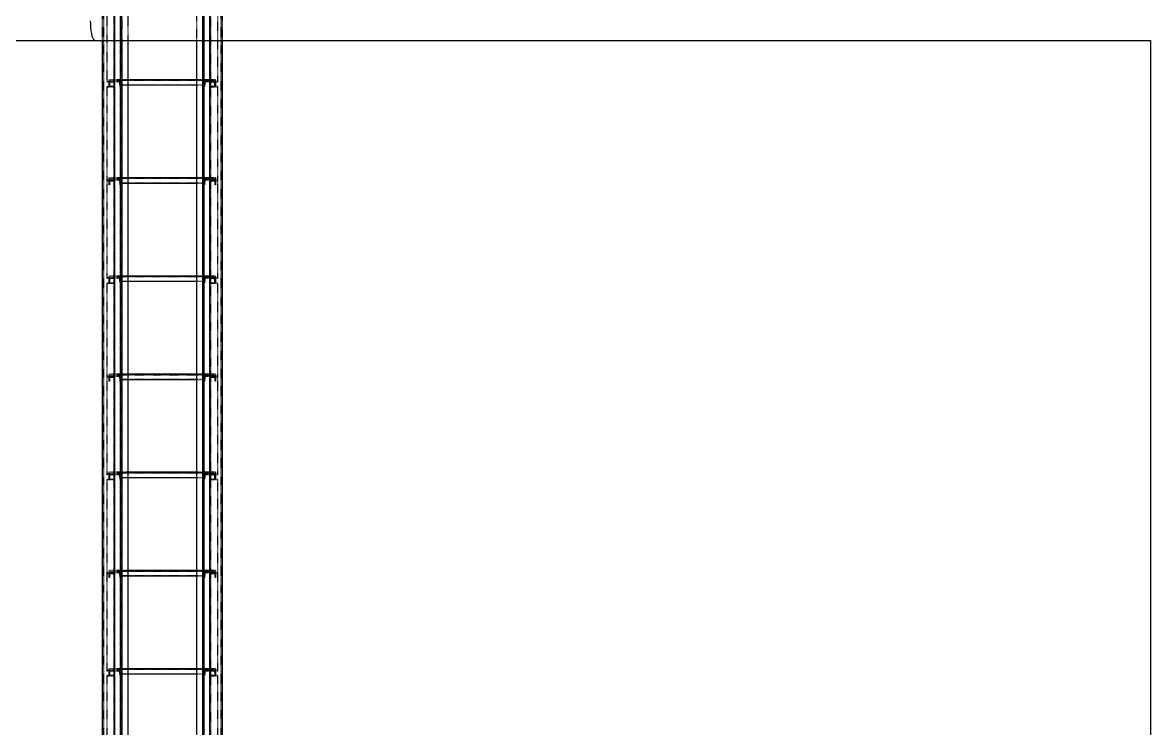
# Model space of a CAD drawing. Header units: millimetres. Extents: x 5143 to 30813, y 232 to 21408.
# Drawn here: x 8935 to 10084, y 10010 to 10728 of the extents above; entities that cross this region are included whole.
import ezdxf

# ---------------------------------------------------------------- set-up
doc = ezdxf.new("R2010")
doc.units = ezdxf.units.MM
doc.header["$LTSCALE"] = 0.25
for name, pattern in [('XKITLINE00', [0]), ('XKITLINE02', [4, 2, -2]), ('XKITLINE03', [6, 3, -1, 1, -1])]:
    doc.linetypes.add(name, pattern=pattern)

msp = doc.modelspace()

# ---------------------------------------------------------------- linework, layer by layer
at = {"color": 3, "linetype": 'XKITLINE02'}
for p, q in [((9015.9, 10820.3), (9015.9, 9210.4)), ((9016.8, 10820.3), (9016.8, 9176.9)), ((9017.3, 10820.3), (9017.3, 9176.7)), ((9034.5, 10820.3), (9034.5, 9176.7)), ((9034.6, 10820.3), (9034.6, 9180)), ((9035.1, 10820.3), (9035.1, 9176.9)), ((9035.5, 10820.3), (9035.5, 9180)), ((9118.3, 10820.3), (9118.3, 9223.3)), ((9119.2, 10820.3), (9119.2, 9176.9)), ((9119.7, 10820.3), (9119.7, 9176.7)), ((9136.9, 10820.3), (9136.9, 9176.7)), ((9137.5, 10820.3), (9137.5, 9176.9)), ((9118.8, 10778.7), (9118.8, 9180)), ((9028.6, 10767.4), (9028.6, 10662.7)), ((9035.9, 10758.1), (9035.9, 10710)), ((9042.1, 10759.5), (9042.1, 9180.3)), ((9042.1, 10759.5), (9042.1, 10710)), ((9125.6, 10767.4), (9125.6, 10662.7)), ((9126.4, 10766.8), (9126.4, 10662.7)), ((9133.6, 10767.4), (9133.6, 10667.8)), ((9015.9, 10750.3), (9015.9, 10710)), ((9020.6, 10754.5), (9020.6, 10667.8)), ((9027.8, 10756.2), (9027.8, 10662.7)), ((9112.1, 10750.6), (9112.1, 9180.3)), ((9112.1, 10750.6), (9112.1, 10710)), ((9118.3, 10750.6), (9118.3, 10710)), ((9119.6, 10750.6), (9119.6, 9180)), ((9138.3, 10750.6), (9138.3, 10710)), ((9028.6, 10668.4), (9020.6, 10668.4)), ((9027.8, 10667.8), (9020.6, 10667.8)), ((9022.6, 10670.3), (9022.6, 10664.8)), ((9034.6, 10670.3), (9022.6, 10670.3)), ((9022.6, 10670.3), (9022.6, 10668.7)), ((9022.6, 10668.7), (9022.6, 10663.2)), ((9034.6, 10668.7), (9022.6, 10668.7)), ((9023.7, 10669.6), (9023.3, 10664.8)), ((9023.7, 10668), (9023.3, 10663.2)), ((9033.6, 10669.6), (9023.7, 10669.6)), ((9023.7, 10669.6), (9023.7, 10668)), ((9033.6, 10668), (9023.7, 10668)), ((9028.6, 10668.5), (9027.8, 10668.5)), ((9027.8, 10668.5), (9027.8, 10663.2)), ((9027.8, 10668.5), (9027.8, 10568)), ((9028.6, 10668.5), (9028.6, 10662.6)), ((9028.6, 10668.5), (9028.6, 10567.4)), ((9033.6, 10669.6), (9034, 10664.8)), ((9033.6, 10669.6), (9033.6, 10668)), ((9033.6, 10668), (9034, 10663.2)), ((9034.6, 10670.3), (9034.6, 10664.8)), ((9034.6, 10670.3), (9034.6, 10668.7)), ((9034.6, 10670.3), (9034.6, 10664.6)), ((9042.1, 10670.3), (9034.6, 10670.3)), ((9042.1, 10670.1), (9034.6, 10670.1)), ((9119.6, 10669.6), (9034.6, 10669.6)), ((9119.6, 10669.5), (9034.6, 10669.5)), ((9034.6, 10668.7), (9034.6, 10663.2)), ((9119.6, 10670.3), (9112.1, 10670.3)), ((9119.6, 10670.1), (9112.1, 10670.1)), ((9119.6, 10670.3), (9119.6, 10668.7)), ((9119.6, 10670.3), (9119.6, 10664.8)), ((9131.6, 10670.3), (9119.6, 10670.3)), ((9119.6, 10670.3), (9119.6, 10664.6)), ((9119.6, 10668.7), (9119.6, 10663.2)), ((9131.6, 10668.7), (9119.6, 10668.7)), ((9120.7, 10669.6), (9120.3, 10664.8)), ((9120.7, 10668), (9120.3, 10663.2)), ((9120.7, 10669.6), (9120.7, 10668)), ((9130.5, 10669.6), (9120.7, 10669.6)), ((9130.5, 10668), (9120.7, 10668)), ((9125.6, 10668.5), (9125.6, 10568.7)), ((9126.4, 10668.5), (9125.6, 10668.5)), ((9125.6, 10668.4), (9125.6, 10662.7)), ((9133.6, 10668.4), (9125.6, 10668.4)), ((9126.4, 10668.5), (9126.4, 10568)), ((9126.4, 10667.8), (9126.4, 10662.7)), ((9133.6, 10667.8), (9126.4, 10667.8)), ((9130.5, 10669.6), (9130.5, 10668)), ((9130.5, 10669.6), (9130.9, 10664.8)), ((9130.9, 10663.2), (9130.5, 10668)), ((9131.6, 10670.3), (9131.6, 10668.7)), ((9131.6, 10670.3), (9131.6, 10664.8)), ((9131.6, 10668.7), (9131.6, 10663.2)), ((9133.6, 10668.4), (9133.6, 10667.8)), ((9027.8, 10663.2), (9020.6, 10663.2)), ((9020.6, 10663.2), (9020.6, 10662.6)), ((9020.6, 10663.2), (9020.6, 10567.4)), ((9028.6, 10662.6), (9020.6, 10662.6)), ((9023.3, 10664.8), (9022.6, 10664.8)), ((9022.6, 10664.8), (9022.6, 10663.2)), ((9023.3, 10663.2), (9022.6, 10663.2)), ((9023.3, 10664.8), (9023.3, 10663.2)), ((9028.6, 10662.7), (9027.8, 10662.7)), ((9034.6, 10664.8), (9034, 10664.8)), ((9034, 10664.8), (9034, 10663.2)), ((9034.6, 10663.2), (9034, 10663.2)), ((9034.6, 10664.8), (9034.6, 10663.2)), ((9119.6, 10664.8), (9034.6, 10664.8)), ((9119.6, 10664.8), (9034.6, 10664.8)), ((9119.6, 10664.7), (9034.6, 10664.7)), ((9042.1, 10664.6), (9034.6, 10664.6)), ((9119.6, 10664.6), (9112.1, 10664.6)), ((9119.6, 10664.8), (9119.6, 10663.2)), ((9120.3, 10664.8), (9119.6, 10664.8)), ((9120.3, 10663.2), (9119.6, 10663.2)), ((9120.3, 10664.8), (9120.3, 10663.2)), ((9126.4, 10662.7), (9125.6, 10662.7)), ((9133.6, 10662.6), (9125.6, 10662.6)), ((9133.6, 10663.2), (9126.4, 10663.2)), ((9130.9, 10664.8), (9130.9, 10663.2)), ((9131.6, 10664.8), (9130.9, 10664.8)), ((9131.6, 10663.2), (9130.9, 10663.2)), ((9131.6, 10664.8), (9131.6, 10663.2)), ((9133.6, 10663.2), (9133.6, 10567.4)), ((9027.8, 10568), (9020.6, 10568)), ((9028.6, 10567.4), (9020.6, 10567.4)), ((9020.6, 10567.4), (9020.6, 10566.8)), ((9028.6, 10567.4), (9020.6, 10567.4)), ((9020.6, 10567.4), (9020.6, 10467.9)), ((9027.8, 10566.8), (9020.6, 10566.8)), ((9022.6, 10570.3), (9022.6, 10564.8)), ((9034.6, 10570.3), (9022.6, 10570.3)), ((9022.6, 10570.3), (9022.6, 10568.7)), ((9022.6, 10568.7), (9022.6, 10563.2)), ((9034.6, 10568.7), (9022.6, 10568.7)), ((9023.3, 10564.8), (9022.6, 10564.8)), ((9022.6, 10564.8), (9022.6, 10563.2)), ((9023.3, 10563.2), (9022.6, 10563.2)), ((9023.7, 10569.6), (9023.3, 10564.8)), ((9023.7, 10568), (9023.3, 10563.2)), ((9023.3, 10564.8), (9023.3, 10563.2)), ((9033.6, 10569.6), (9023.7, 10569.6)), ((9023.7, 10569.6), (9023.7, 10568)), ((9033.6, 10568), (9023.7, 10568)), ((9028.6, 10573.3), (9027.8, 10573.3)), ((9027.8, 10566.8), (9027.8, 10561.7)), ((9027.8, 10566.8), (9027.8, 10462.7)), ((9028.6, 10567.4), (9028.6, 10561.7)), ((9028.6, 10567.4), (9028.6, 10462.7)), ((9033.6, 10569.6), (9034, 10564.8)), ((9033.6, 10569.6), (9033.6, 10568)), ((9033.6, 10568), (9034, 10563.2)), ((9034.6, 10564.8), (9034, 10564.8)), ((9034, 10564.8), (9034, 10563.2)), ((9034.6, 10563.2), (9034, 10563.2)), ((9034.6, 10570.3), (9034.6, 10564.8)), ((9034.6, 10570.3), (9034.6, 10568.7)), ((9034.6, 10570.3), (9034.6, 10564.7)), ((9042.1, 10570.3), (9034.6, 10570.3)), ((9042.1, 10570.2), (9034.6, 10570.2)), ((9119.6, 10569.6), (9034.6, 10569.6)), ((9119.6, 10569.5), (9034.6, 10569.5)), ((9034.6, 10568.7), (9034.6, 10563.2)), ((9034.6, 10564.8), (9034.6, 10563.2)), ((9119.6, 10564.8), (9034.6, 10564.8)), ((9119.6, 10564.8), (9034.6, 10564.8)), ((9119.6, 10564.7), (9034.6, 10564.7)), ((9042.1, 10564.7), (9034.6, 10564.7)), ((9119.6, 10570.3), (9112.1, 10570.3)), ((9119.6, 10570.2), (9112.1, 10570.2)), ((9119.6, 10564.7), (9112.1, 10564.7)), ((9119.6, 10570.3), (9119.6, 10568.7)), ((9119.6, 10570.3), (9119.6, 10564.8)), ((9131.6, 10570.3), (9119.6, 10570.3)), ((9119.6, 10570.3), (9119.6, 10564.7)), ((9119.6, 10568.7), (9119.6, 10563.2)), ((9131.6, 10568.7), (9119.6, 10568.7)), ((9119.6, 10564.8), (9119.6, 10563.2)), ((9120.3, 10564.8), (9119.6, 10564.8)), ((9120.3, 10563.2), (9119.6, 10563.2)), ((9120.7, 10569.6), (9120.3, 10564.8)), ((9120.7, 10568), (9120.3, 10563.2)), ((9120.3, 10564.8), (9120.3, 10563.2)), ((9120.7, 10569.6), (9120.7, 10568)), ((9130.5, 10569.6), (9120.7, 10569.6)), ((9130.5, 10568), (9120.7, 10568)), ((9125.6, 10573.3), (9125.6, 10567.4)), ((9126.4, 10573.3), (9125.6, 10573.3)), ((9133.6, 10567.4), (9125.6, 10567.4)), ((9125.6, 10567.4), (9125.6, 10462.7)), ((9133.6, 10567.4), (9125.6, 10567.4)), ((9126.4, 10573.3), (9126.4, 10568)), ((9133.6, 10568), (9126.4, 10568)), ((9126.4, 10566.8), (9126.4, 10462.7)), ((9133.6, 10566.8), (9126.4, 10566.8)), ((9130.5, 10569.6), (9130.5, 10568)), ((9130.5, 10569.6), (9130.9, 10564.8)), ((9130.5, 10568), (9130.9, 10563.2)), ((9130.9, 10564.8), (9130.9, 10563.2)), ((9131.6, 10564.8), (9130.9, 10564.8)), ((9131.6, 10563.2), (9130.9, 10563.2)), ((9131.6, 10570.3), (9131.6, 10568.7)), ((9131.6, 10570.3), (9131.6, 10564.8)), ((9131.6, 10568.7), (9131.6, 10563.2)), ((9131.6, 10564.8), (9131.6, 10563.2)), ((9133.6, 10568), (9133.6, 10567.4)), ((9133.6, 10567.4), (9133.6, 10467.9)), ((9028.6, 10561.7), (9027.8, 10561.7)), ((9126.4, 10561.7), (9125.6, 10561.7)), ((9028.6, 10468.4), (9020.6, 10468.4)), ((9027.8, 10467.9), (9020.6, 10467.9)), ((9027.8, 10463.2), (9020.6, 10463.2)), ((9020.6, 10463.2), (9020.6, 10462.6)), ((9020.6, 10463.2), (9020.6, 10367.4)), ((9028.6, 10462.6), (9020.6, 10462.6)), ((9022.6, 10470.3), (9022.6, 10464.8)), ((9034.6, 10470.3), (9022.6, 10470.3)), ((9022.6, 10470.3), (9022.6, 10468.7)), ((9022.6, 10468.7), (9022.6, 10463.2)), ((9034.6, 10468.7), (9022.6, 10468.7)), ((9023.3, 10464.8), (9022.6, 10464.8)), ((9022.6, 10464.8), (9022.6, 10463.2)), ((9023.3, 10463.2), (9022.6, 10463.2)), ((9023.7, 10469.6), (9023.3, 10464.8)), ((9023.7, 10468), (9023.3, 10463.2)), ((9023.3, 10464.8), (9023.3, 10463.2)), ((9033.6, 10469.6), (9023.7, 10469.6)), ((9023.7, 10469.6), (9023.7, 10468)), ((9033.6, 10468), (9023.7, 10468)), ((9028.6, 10468.5), (9027.8, 10468.5)), ((9027.8, 10468.5), (9027.8, 10463.2)), ((9027.8, 10468.5), (9027.8, 10368)), ((9028.6, 10462.7), (9027.8, 10462.7)), ((9028.6, 10468.5), (9028.6, 10462.6)), ((9028.6, 10468.5), (9028.6, 10367.4)), ((9033.6, 10469.6), (9034, 10464.8)), ((9033.6, 10469.6), (9033.6, 10468)), ((9033.6, 10468), (9034, 10463.2)), ((9034.6, 10464.8), (9034, 10464.8)), ((9034, 10464.8), (9034, 10463.2)), ((9034.6, 10463.2), (9034, 10463.2)), ((9034.6, 10470.3), (9034.6, 10464.8)), ((9034.6, 10470.3), (9034.6, 10468.7)), ((9034.6, 10470.3), (9034.6, 10464.7)), ((9042.1, 10470.3), (9034.6, 10470.3)), ((9042.1, 10470.2), (9034.6, 10470.2)), ((9119.6, 10469.6), (9034.6, 10469.6)), ((9119.6, 10469.5), (9034.6, 10469.5)), ((9034.6, 10468.7), (9034.6, 10463.2)), ((9034.6, 10464.8), (9034.6, 10463.2)), ((9119.6, 10464.8), (9034.6, 10464.8)), ((9119.6, 10464.8), (9034.6, 10464.8)), ((9119.6, 10464.7), (9034.6, 10464.7)), ((9042.1, 10464.7), (9034.6, 10464.7)), ((9119.6, 10470.3), (9112.1, 10470.3)), ((9119.6, 10470.2), (9112.1, 10470.2)), ((9119.6, 10464.7), (9112.1, 10464.7)), ((9119.6, 10470.3), (9119.6, 10468.7)), ((9119.6, 10470.3), (9119.6, 10464.8)), ((9131.6, 10470.3), (9119.6, 10470.3)), ((9119.6, 10470.3), (9119.6, 10464.7)), ((9119.6, 10468.7), (9119.6, 10463.2)), ((9131.6, 10468.7), (9119.6, 10468.7)), ((9119.6, 10464.8), (9119.6, 10463.2)), ((9120.3, 10464.8), (9119.6, 10464.8)), ((9120.3, 10463.2), (9119.6, 10463.2)), ((9120.7, 10469.6), (9120.3, 10464.8)), ((9120.7, 10468), (9120.3, 10463.2)), ((9120.3, 10464.8), (9120.3, 10463.2)), ((9120.7, 10469.6), (9120.7, 10468)), ((9130.5, 10469.6), (9120.7, 10469.6)), ((9130.5, 10468), (9120.7, 10468)), ((9125.6, 10468.5), (9125.6, 10368.7)), ((9126.4, 10468.5), (9125.6, 10468.5)), ((9125.6, 10468.4), (9125.6, 10462.7)), ((9133.6, 10468.4), (9125.6, 10468.4)), ((9126.4, 10462.7), (9125.6, 10462.7)), ((9133.6, 10462.6), (9125.6, 10462.6)), ((9126.4, 10468.5), (9126.4, 10368)), ((9126.4, 10467.9), (9126.4, 10462.7)), ((9133.6, 10467.9), (9126.4, 10467.9)), ((9133.6, 10463.2), (9126.4, 10463.2)), ((9130.5, 10469.6), (9130.5, 10468)), ((9130.5, 10469.6), (9130.9, 10464.8)), ((9130.9, 10463.2), (9130.5, 10468)), ((9130.9, 10464.8), (9130.9, 10463.2)), ((9131.6, 10464.8), (9130.9, 10464.8)), ((9131.6, 10463.2), (9130.9, 10463.2)), ((9131.6, 10470.3), (9131.6, 10468.7)), ((9131.6, 10470.3), (9131.6, 10464.8)), ((9131.6, 10468.7), (9131.6, 10463.2)), ((9131.6, 10464.8), (9131.6, 10463.2)), ((9133.6, 10468.4), (9133.6, 10467.9)), ((9133.6, 10463.2), (9133.6, 10367.4)), ((9027.8, 10368), (9020.6, 10368)), ((9020.6, 10367.4), (9020.6, 10366.9)), ((9028.6, 10367.4), (9020.6, 10367.4)), ((9020.6, 10367.4), (9020.6, 10267.9)), ((9028.6, 10367.4), (9020.6, 10367.4)), ((9022.6, 10370.4), (9022.6, 10364.9)), ((9034.6, 10370.4), (9022.6, 10370.4)), ((9022.6, 10370.4), (9022.6, 10368.7)), ((9022.6, 10368.7), (9022.6, 10363.2)), ((9034.6, 10368.7), (9022.6, 10368.7)), ((9023.7, 10369.7), (9023.3, 10364.9)), ((9023.7, 10368), (9023.3, 10363.2)), ((9033.6, 10369.7), (9023.7, 10369.7)), ((9023.7, 10369.7), (9023.7, 10368)), ((9033.6, 10368), (9023.7, 10368)), ((9028.6, 10373.3), (9027.8, 10373.3)), ((9028.6, 10367.4), (9028.6, 10361.7)), ((9028.6, 10367.4), (9028.6, 10262.7)), ((9033.6, 10369.7), (9034, 10364.9)), ((9033.6, 10369.7), (9033.6, 10368)), ((9033.6, 10368), (9034, 10363.2)), ((9034.6, 10370.4), (9034.6, 10364.7)), ((9042.1, 10370.4), (9034.6, 10370.4)), ((9034.6, 10370.4), (9034.6, 10364.9)), ((9034.6, 10370.4), (9034.6, 10368.7)), ((9042.1, 10370.2), (9034.6, 10370.2)), ((9119.6, 10369.6), (9034.6, 10369.6)), ((9119.6, 10369.5), (9034.6, 10369.5)), ((9034.6, 10368.7), (9034.6, 10363.2)), ((9119.6, 10370.4), (9112.1, 10370.4)), ((9119.6, 10370.2), (9112.1, 10370.2)), ((9119.6, 10370.4), (9119.6, 10368.7)), ((9119.6, 10370.4), (9119.6, 10364.9)), ((9131.6, 10370.4), (9119.6, 10370.4)), ((9119.6, 10370.4), (9119.6, 10364.7)), ((9119.6, 10368.7), (9119.6, 10363.2)), ((9131.6, 10368.7), (9119.6, 10368.7)), ((9120.7, 10369.7), (9120.3, 10364.9)), ((9120.7, 10368), (9120.3, 10363.2)), ((9120.7, 10369.7), (9120.7, 10368)), ((9130.5, 10369.7), (9120.7, 10369.7)), ((9130.5, 10368), (9120.7, 10368)), ((9125.6, 10373.3), (9125.6, 10367.4)), ((9126.4, 10373.3), (9125.6, 10373.3)), ((9133.6, 10367.4), (9125.6, 10367.4)), ((9125.6, 10367.4), (9125.6, 10262.7)), ((9133.6, 10367.4), (9125.6, 10367.4)), ((9126.4, 10373.3), (9126.4, 10368)), ((9133.6, 10368), (9126.4, 10368)), ((9130.5, 10369.7), (9130.5, 10368)), ((9130.5, 10369.7), (9130.9, 10364.9)), ((9130.5, 10368), (9130.9, 10363.2)), ((9131.6, 10370.4), (9131.6, 10368.7)), ((9131.6, 10370.4), (9131.6, 10364.9)), ((9131.6, 10368.7), (9131.6, 10363.2)), ((9133.6, 10368), (9133.6, 10367.4)), ((9133.6, 10367.4), (9133.6, 10267.9)), ((9027.8, 10366.9), (9020.6, 10366.9)), ((9023.3, 10364.9), (9022.6, 10364.9)), ((9022.6, 10364.9), (9022.6, 10363.2)), ((9023.3, 10363.2), (9022.6, 10363.2)), ((9023.3, 10364.9), (9023.3, 10363.2)), ((9027.8, 10366.9), (9027.8, 10361.7)), ((9027.8, 10366.9), (9027.8, 10262.7)), ((9028.6, 10361.7), (9027.8, 10361.7)), ((9034.6, 10364.9), (9034, 10364.9)), ((9034, 10364.9), (9034, 10363.2)), ((9034.6, 10363.2), (9034, 10363.2)), ((9119.6, 10364.9), (9034.6, 10364.9)), ((9034.6, 10364.9), (9034.6, 10363.2)), ((9119.6, 10364.8), (9034.6, 10364.8)), ((9119.6, 10364.7), (9034.6, 10364.7)), ((9042.1, 10364.7), (9034.6, 10364.7)), ((9119.6, 10364.7), (9112.1, 10364.7)), ((9119.6, 10364.9), (9119.6, 10363.2)), ((9120.3, 10364.9), (9119.6, 10364.9)), ((9120.3, 10363.2), (9119.6, 10363.2)), ((9120.3, 10364.9), (9120.3, 10363.2)), ((9126.4, 10361.7), (9125.6, 10361.7)), ((9126.4, 10366.9), (9126.4, 10262.7)), ((9133.6, 10366.9), (9126.4, 10366.9)), ((9130.9, 10364.9), (9130.9, 10363.2)), ((9131.6, 10364.9), (9130.9, 10364.9)), ((9131.6, 10363.2), (9130.9, 10363.2)), ((9131.6, 10364.9), (9131.6, 10363.2)), ((9028.6, 10268.5), (9020.6, 10268.5)), ((9027.8, 10267.9), (9020.6, 10267.9)), ((9022.6, 10270.4), (9022.6, 10264.9)), ((9034.6, 10270.4), (9022.6, 10270.4)), ((9022.6, 10270.4), (9022.6, 10268.7)), ((9022.6, 10268.7), (9022.6, 10263.2)), ((9034.6, 10268.7), (9022.6, 10268.7)), ((9023.3, 10264.9), (9022.6, 10264.9)), ((9022.6, 10264.9), (9022.6, 10263.2)), ((9023.7, 10269.7), (9023.3, 10264.9)), ((9023.7, 10268), (9023.3, 10263.2)), ((9023.3, 10264.9), (9023.3, 10263.2)), ((9033.6, 10269.7), (9023.7, 10269.7)), ((9023.7, 10269.7), (9023.7, 10268)), ((9033.6, 10268), (9023.7, 10268)), ((9028.6, 10268.6), (9027.8, 10268.6)), ((9027.8, 10268.6), (9027.8, 10263.2)), ((9027.8, 10268.6), (9027.8, 10168)), ((9028.6, 10268.6), (9028.6, 10262.6)), ((9028.6, 10268.6), (9028.6, 10167.5)), ((9033.6, 10269.7), (9034, 10264.9)), ((9033.6, 10269.7), (9033.6, 10268)), ((9033.6, 10268), (9034, 10263.2)), ((9034.6, 10264.9), (9034, 10264.9)), ((9034, 10264.9), (9034, 10263.2)), ((9034.6, 10270.4), (9034.6, 10264.9)), ((9034.6, 10270.4), (9034.6, 10268.7)), ((9034.6, 10270.4), (9034.6, 10264.7)), ((9042.1, 10270.4), (9034.6, 10270.4)), ((9042.1, 10270.2), (9034.6, 10270.2)), ((9119.6, 10269.7), (9034.6, 10269.7)), ((9119.6, 10269.5), (9034.6, 10269.5)), ((9034.6, 10268.7), (9034.6, 10263.2)), ((9034.6, 10264.9), (9034.6, 10263.2)), ((9119.6, 10264.9), (9034.6, 10264.9)), ((9119.6, 10264.9), (9034.6, 10264.9)), ((9119.6, 10264.7), (9034.6, 10264.7)), ((9042.1, 10264.7), (9034.6, 10264.7)), ((9119.6, 10270.4), (9112.1, 10270.4)), ((9119.6, 10270.2), (9112.1, 10270.2)), ((9119.6, 10264.7), (9112.1, 10264.7)), ((9119.6, 10270.4), (9119.6, 10268.7)), ((9119.6, 10270.4), (9119.6, 10264.9)), ((9131.6, 10270.4), (9119.6, 10270.4)), ((9119.6, 10270.4), (9119.6, 10264.7)), ((9119.6, 10268.7), (9119.6, 10263.2)), ((9131.6, 10268.7), (9119.6, 10268.7)), ((9119.6, 10264.9), (9119.6, 10263.2)), ((9120.3, 10264.9), (9119.6, 10264.9)), ((9120.7, 10269.7), (9120.3, 10264.9)), ((9120.7, 10268), (9120.3, 10263.2)), ((9120.3, 10264.9), (9120.3, 10263.2)), ((9120.7, 10269.7), (9120.7, 10268)), ((9130.5, 10269.7), (9120.7, 10269.7)), ((9130.5, 10268), (9120.7, 10268)), ((9125.6, 10268.6), (9125.6, 10168.7)), ((9126.4, 10268.6), (9125.6, 10268.6)), ((9125.6, 10268.5), (9125.6, 10262.7)), ((9133.6, 10268.5), (9125.6, 10268.5)), ((9126.4, 10268.6), (9126.4, 10168)), ((9126.4, 10267.9), (9126.4, 10262.7)), ((9133.6, 10267.9), (9126.4, 10267.9)), ((9130.5, 10269.7), (9130.5, 10268)), ((9130.5, 10269.7), (9130.9, 10264.9)), ((9130.9, 10263.2), (9130.5, 10268)), ((9130.9, 10264.9), (9130.9, 10263.2)), ((9131.6, 10264.9), (9130.9, 10264.9)), ((9131.6, 10270.4), (9131.6, 10268.7)), ((9131.6, 10270.4), (9131.6, 10264.9)), ((9131.6, 10268.7), (9131.6, 10263.2)), ((9131.6, 10264.9), (9131.6, 10263.2)), ((9133.6, 10268.5), (9133.6, 10267.9)), ((9027.8, 10263.2), (9020.6, 10263.2)), ((9020.6, 10263.2), (9020.6, 10262.6)), ((9020.6, 10263.2), (9020.6, 10167.5)), ((9028.6, 10262.6), (9020.6, 10262.6)), ((9023.3, 10263.2), (9022.6, 10263.2)), ((9028.6, 10262.7), (9027.8, 10262.7)), ((9034.6, 10263.2), (9034, 10263.2)), ((9120.3, 10263.2), (9119.6, 10263.2)), ((9126.4, 10262.7), (9125.6, 10262.7)), ((9133.6, 10262.6), (9125.6, 10262.6)), ((9133.6, 10263.2), (9126.4, 10263.2)), ((9131.6, 10263.2), (9130.9, 10263.2)), ((9133.6, 10263.2), (9133.6, 10167.5)), ((9028.6, 10173.4), (9027.8, 10173.4)), ((9125.6, 10173.4), (9125.6, 10167.5)), ((9126.4, 10173.4), (9125.6, 10173.4)), ((9126.4, 10173.4), (9126.4, 10168)), ((9027.8, 10168), (9020.6, 10168)), ((9028.6, 10167.5), (9020.6, 10167.5)), ((9020.6, 10167.5), (9020.6, 10166.9)), ((9028.6, 10167.5), (9020.6, 10167.5)), ((9020.6, 10167.5), (9020.6, 10067.9)), ((9027.8, 10166.9), (9020.6, 10166.9)), ((9022.6, 10170.4), (9022.6, 10164.9)), ((9034.6, 10170.4), (9022.6, 10170.4)), ((9022.6, 10170.4), (9022.6, 10168.7)), ((9022.6, 10168.7), (9022.6, 10163.2)), ((9034.6, 10168.7), (9022.6, 10168.7)), ((9023.3, 10164.9), (9022.6, 10164.9)), ((9022.6, 10164.9), (9022.6, 10163.2)), ((9023.3, 10163.2), (9022.6, 10163.2)), ((9023.7, 10169.7), (9023.3, 10164.9)), ((9023.7, 10168), (9023.3, 10163.2)), ((9023.3, 10164.9), (9023.3, 10163.2)), ((9033.6, 10169.7), (9023.7, 10169.7)), ((9023.7, 10169.7), (9023.7, 10168)), ((9033.6, 10168), (9023.7, 10168)), ((9027.8, 10166.9), (9027.8, 10161.7)), ((9027.8, 10166.9), (9027.8, 10062.8)), ((9028.6, 10161.7), (9027.8, 10161.7)), ((9028.6, 10167.5), (9028.6, 10161.7)), ((9028.6, 10167.5), (9028.6, 10062.8)), ((9033.6, 10169.7), (9034, 10164.9)), ((9033.6, 10169.7), (9033.6, 10168)), ((9033.6, 10168), (9034, 10163.2)), ((9034.6, 10164.9), (9034, 10164.9)), ((9034, 10164.9), (9034, 10163.2)), ((9034.6, 10163.2), (9034, 10163.2)), ((9034.6, 10170.4), (9034.6, 10164.9)), ((9034.6, 10170.4), (9034.6, 10168.7)), ((9034.6, 10170.4), (9034.6, 10164.7)), ((9042.1, 10170.4), (9034.6, 10170.4)), ((9042.1, 10170.2), (9034.6, 10170.2)), ((9119.6, 10169.7), (9034.6, 10169.7)), ((9119.6, 10169.5), (9034.6, 10169.5)), ((9034.6, 10168.7), (9034.6, 10163.2)), ((9034.6, 10164.9), (9034.6, 10163.2)), ((9119.6, 10164.9), (9034.6, 10164.9)), ((9119.6, 10164.9), (9034.6, 10164.9)), ((9119.6, 10164.7), (9034.6, 10164.7)), ((9042.1, 10164.7), (9034.6, 10164.7)), ((9119.6, 10170.4), (9112.1, 10170.4)), ((9119.6, 10170.2), (9112.1, 10170.2)), ((9119.6, 10164.7), (9112.1, 10164.7)), ((9119.6, 10170.4), (9119.6, 10168.7)), ((9119.6, 10170.4), (9119.6, 10164.9)), ((9131.6, 10170.4), (9119.6, 10170.4)), ((9119.6, 10170.4), (9119.6, 10164.7)), ((9119.6, 10168.7), (9119.6, 10163.2)), ((9131.6, 10168.7), (9119.6, 10168.7)), ((9119.6, 10164.9), (9119.6, 10163.2)), ((9120.3, 10164.9), (9119.6, 10164.9)), ((9120.3, 10163.2), (9119.6, 10163.2)), ((9120.7, 10169.7), (9120.3, 10164.9)), ((9120.7, 10168), (9120.3, 10163.2)), ((9120.3, 10164.9), (9120.3, 10163.2)), ((9120.7, 10169.7), (9120.7, 10168)), ((9130.5, 10169.7), (9120.7, 10169.7)), ((9130.5, 10168), (9120.7, 10168)), ((9133.6, 10167.5), (9125.6, 10167.5)), ((9125.6, 10167.5), (9125.6, 10062.8)), ((9133.6, 10167.5), (9125.6, 10167.5)), ((9126.4, 10161.7), (9125.6, 10161.7)), ((9133.6, 10168), (9126.4, 10168)), ((9126.4, 10166.9), (9126.4, 10062.8)), ((9133.6, 10166.9), (9126.4, 10166.9)), ((9130.5, 10169.7), (9130.5, 10168)), ((9130.5, 10169.7), (9130.9, 10164.9)), ((9130.5, 10168), (9130.9, 10163.2)), ((9130.9, 10164.9), (9130.9, 10163.2)), ((9131.6, 10164.9), (9130.9, 10164.9)), ((9131.6, 10163.2), (9130.9, 10163.2)), ((9131.6, 10170.4), (9131.6, 10168.7)), ((9131.6, 10170.4), (9131.6, 10164.9)), ((9131.6, 10168.7), (9131.6, 10163.2)), ((9131.6, 10164.9), (9131.6, 10163.2)), ((9133.6, 10168), (9133.6, 10167.5)), ((9133.6, 10167.5), (9133.6, 10067.9)), ((9028.6, 10068.5), (9020.6, 10068.5)), ((9022.6, 10070.4), (9022.6, 10064.9)), ((9034.6, 10070.4), (9022.6, 10070.4)), ((9022.6, 10070.4), (9022.6, 10068.7)), ((9022.6, 10068.7), (9022.6, 10063.2)), ((9034.6, 10068.7), (9022.6, 10068.7)), ((9023.7, 10069.7), (9023.3, 10064.9)), ((9033.6, 10069.7), (9023.7, 10069.7)), ((9023.7, 10069.7), (9023.7, 10068)), ((9028.6, 10068.6), (9027.8, 10068.6)), ((9027.8, 10068.6), (9027.8, 10063.3)), ((9027.8, 10068.6), (9027.8, 9968.1)), ((9028.6, 10068.6), (9028.6, 10062.7)), ((9028.6, 10068.6), (9028.6, 9967.5)), ((9033.6, 10069.7), (9034, 10064.9)), ((9033.6, 10069.7), (9033.6, 10068)), ((9034.6, 10070.4), (9034.6, 10064.9)), ((9034.6, 10070.4), (9034.6, 10068.7)), ((9034.6, 10070.4), (9034.6, 10064.7)), ((9042.1, 10070.4), (9034.6, 10070.4)), ((9042.1, 10070.2), (9034.6, 10070.2)), ((9119.6, 10069.7), (9034.6, 10069.7)), ((9119.6, 10069.5), (9034.6, 10069.5)), ((9034.6, 10068.7), (9034.6, 10063.2)), ((9119.6, 10070.4), (9112.1, 10070.4)), ((9119.6, 10070.2), (9112.1, 10070.2)), ((9119.6, 10070.4), (9119.6, 10068.7)), ((9119.6, 10070.4), (9119.6, 10064.9)), ((9131.6, 10070.4), (9119.6, 10070.4)), ((9119.6, 10070.4), (9119.6, 10064.7)), ((9119.6, 10068.7), (9119.6, 10063.2)), ((9131.6, 10068.7), (9119.6, 10068.7)), ((9120.7, 10069.7), (9120.3, 10064.9)), ((9120.7, 10069.7), (9120.7, 10068)), ((9130.5, 10069.7), (9120.7, 10069.7)), ((9125.6, 10068.6), (9125.6, 9968.7)), ((9126.4, 10068.6), (9125.6, 10068.6)), ((9125.6, 10068.5), (9125.6, 10062.8)), ((9133.6, 10068.5), (9125.6, 10068.5)), ((9126.4, 10068.6), (9126.4, 9968.1)), ((9130.5, 10069.7), (9130.5, 10068)), ((9130.5, 10069.7), (9130.9, 10064.9)), ((9131.6, 10070.4), (9131.6, 10068.7)), ((9131.6, 10070.4), (9131.6, 10064.9)), ((9131.6, 10068.7), (9131.6, 10063.2)), ((9133.6, 10068.5), (9133.6, 10067.9)), ((9027.8, 10067.9), (9020.6, 10067.9)), ((9027.8, 10063.3), (9020.6, 10063.3)), ((9020.6, 10063.3), (9020.6, 10062.7)), ((9020.6, 10063.3), (9020.6, 9967.5)), ((9028.6, 10062.7), (9020.6, 10062.7)), ((9023.3, 10064.9), (9022.6, 10064.9)), ((9022.6, 10064.9), (9022.6, 10063.2)), ((9023.3, 10063.2), (9022.6, 10063.2)), ((9023.7, 10068), (9023.3, 10063.2)), ((9023.3, 10064.9), (9023.3, 10063.2)), ((9033.6, 10068), (9023.7, 10068)), ((9028.6, 10062.8), (9027.8, 10062.8)), ((9033.6, 10068), (9034, 10063.2)), ((9034.6, 10064.9), (9034, 10064.9)), ((9034, 10064.9), (9034, 10063.2)), ((9034.6, 10063.2), (9034, 10063.2)), ((9034.6, 10064.9), (9034.6, 10063.2)), ((9119.6, 10064.9), (9034.6, 10064.9)), ((9119.6, 10064.9), (9034.6, 10064.9)), ((9119.6, 10064.7), (9034.6, 10064.7)), ((9042.1, 10064.7), (9034.6, 10064.7)), ((9119.6, 10064.7), (9112.1, 10064.7)), ((9119.6, 10064.9), (9119.6, 10063.2)), ((9120.3, 10064.9), (9119.6, 10064.9)), ((9120.3, 10063.2), (9119.6, 10063.2)), ((9120.7, 10068), (9120.3, 10063.2)), ((9120.3, 10064.9), (9120.3, 10063.2)), ((9130.5, 10068), (9120.7, 10068)), ((9126.4, 10062.8), (9125.6, 10062.8)), ((9133.6, 10062.7), (9125.6, 10062.7)), ((9126.4, 10067.9), (9126.4, 10062.8)), ((9133.6, 10067.9), (9126.4, 10067.9)), ((9133.6, 10063.3), (9126.4, 10063.3)), ((9130.5, 10068), (9130.9, 10063.2)), ((9130.9, 10064.9), (9130.9, 10063.2)), ((9131.6, 10064.9), (9130.9, 10064.9)), ((9131.6, 10063.2), (9130.9, 10063.2)), ((9131.6, 10064.9), (9131.6, 10063.2)), ((9133.6, 10063.3), (9133.6, 9967.5))]:
    msp.add_line(p, q, dxfattribs=at)
at = {"color": 1, "linetype": 'XKITLINE03'}
for p, q in [((9028.6, 9173.4), (9028.6, 10821.7)), ((9034.6, 9180.3), (9034.6, 10820.3)), ((9119.6, 10820.3), (9119.6, 9180.3)), ((9125.6, 9173.4), (9125.6, 10821.7)), ((9028.6, 10767.4), (9028.6, 10668.4)), ((9125.6, 10668.4), (9125.6, 10767.4)), ((9034.6, 10670.3), (9034.6, 10668.7)), ((9034.6, 10670.1), (9119.6, 10670.1)), ((9119.6, 10668.7), (9119.6, 10670.3)), ((9028.6, 10662.6), (9028.6, 10567.4)), ((9125.6, 10567.4), (9125.6, 10662.6)), ((9028.6, 10567.4), (9028.6, 10468.4)), ((9034.6, 10570.3), (9034.6, 10568.7)), ((9034.6, 10570.2), (9119.6, 10570.2)), ((9119.6, 10568.7), (9119.6, 10570.3)), ((9125.6, 10468.4), (9125.6, 10567.4)), ((9028.6, 10462.6), (9028.6, 10367.4)), ((9034.6, 10470.3), (9034.6, 10468.7)), ((9034.6, 10470.2), (9119.6, 10470.2)), ((9119.6, 10468.7), (9119.6, 10470.3)), ((9125.6, 10367.4), (9125.6, 10462.6)), ((9028.6, 10367.4), (9028.6, 10268.5)), ((9034.6, 10370.4), (9034.6, 10368.7)), ((9034.6, 10370.2), (9119.6, 10370.2)), ((9119.6, 10368.7), (9119.6, 10370.4)), ((9125.6, 10268.5), (9125.6, 10367.4)), ((9034.6, 10270.4), (9034.6, 10268.7)), ((9034.6, 10270.2), (9119.6, 10270.2)), ((9119.6, 10268.7), (9119.6, 10270.4)), ((9028.6, 10262.6), (9028.6, 10167.5)), ((9125.6, 10167.5), (9125.6, 10262.6)), ((9028.6, 10167.5), (9028.6, 10068.5)), ((9034.6, 10170.4), (9034.6, 10168.7)), ((9034.6, 10170.2), (9119.6, 10170.2)), ((9119.6, 10168.7), (9119.6, 10170.4)), ((9125.6, 10068.5), (9125.6, 10167.5)), ((9034.6, 10070.4), (9034.6, 10068.7)), ((9034.6, 10070.2), (9119.6, 10070.2)), ((9119.6, 10068.7), (9119.6, 10070.4)), ((9028.6, 10062.7), (9028.6, 9967.5)), ((9125.6, 9967.5), (9125.6, 10062.7))]:
    msp.add_line(p, q, dxfattribs=at)
at = {"color": 8, "linetype": 'XKITLINE00'}
for p, q in [((9003.9, 10730.3), (9004, 10726.7)), ((9004, 10726.7), (9004.2, 10723.3)), ((9004.2, 10723.3), (9004.5, 10720.1)), ((9004.5, 10720.1), (9005, 10717.2)), ((9005, 10717.2), (9005.6, 10714.7)), ((9005.6, 10714.7), (9006.3, 10712.7)), ((9005.6, 10714.7), (9006.3, 10712.7)), ((9006.3, 10712.7), (9007, 10711.2)), ((9006.3, 10712.7), (9007, 10711.2)), ((9008.6, 10710), (7574.7, 10710)), ((9007, 10711.2), (9007.8, 10710.3)), ((9007, 10711.2), (9007.8, 10710.3)), ((9008.6, 10710), (9007.8, 10710.3)), ((9008.6, 10710), (9007.8, 10710.3)), ((10084.2, 10710), (9008.6, 10710)), ((10084.2, 10710.2), (10084.2, 9290.3))]:
    msp.add_line(p, q, dxfattribs=at)
at = {"color": 7, "linetype": 'XKITLINE00'}
for p, q in [((9015.9, 10710), (9015.9, 9290.6)), ((9035.9, 10710), (9035.9, 9290.6)), ((9042.1, 10710), (9042.1, 9290.6)), ((9112.1, 10710), (9112.1, 9290.6)), ((9118.3, 10710), (9118.3, 9290.6)), ((9138.3, 10710), (9138.3, 9290.6)), ((9112.1, 10670.3), (9042.1, 10670.3)), ((9112.1, 10670.1), (9042.1, 10670.1)), ((9112.1, 10664.6), (9042.1, 10664.6)), ((9112.1, 10570.3), (9042.1, 10570.3)), ((9112.1, 10570.2), (9042.1, 10570.2)), ((9112.1, 10564.7), (9042.1, 10564.7)), ((9112.1, 10470.3), (9042.1, 10470.3)), ((9112.1, 10470.2), (9042.1, 10470.2)), ((9112.1, 10464.7), (9042.1, 10464.7)), ((9112.1, 10370.4), (9042.1, 10370.4)), ((9112.1, 10370.2), (9042.1, 10370.2)), ((9112.1, 10364.7), (9042.1, 10364.7)), ((9112.1, 10270.4), (9042.1, 10270.4)), ((9112.1, 10270.2), (9042.1, 10270.2)), ((9112.1, 10264.7), (9042.1, 10264.7)), ((9112.1, 10170.4), (9042.1, 10170.4)), ((9112.1, 10170.2), (9042.1, 10170.2)), ((9112.1, 10164.7), (9042.1, 10164.7)), ((9112.1, 10070.4), (9042.1, 10070.4)), ((9112.1, 10070.2), (9042.1, 10070.2)), ((9112.1, 10064.7), (9042.1, 10064.7))]:
    msp.add_line(p, q, dxfattribs=at)
at = {"color": 1, "linetype": 'XKITLINE00'}
for centre in [(9028.6, 10668.4), (9034.6, 10670.3), (9034.6, 10670.1), (9034.6, 10668.7), (9119.6, 10670.3), (9119.6, 10670.1), (9119.6, 10668.7), (9125.6, 10668.4), (9028.6, 10662.6), (9125.6, 10662.6), (9028.6, 10567.4), (9028.6, 10567.4), (9034.6, 10570.3), (9034.6, 10570.2), (9034.6, 10568.7), (9119.6, 10570.3), (9119.6, 10570.2), (9119.6, 10568.7), (9125.6, 10567.4), (9125.6, 10567.4), (9028.6, 10468.4), (9028.6, 10462.6), (9034.6, 10470.3), (9034.6, 10470.2), (9034.6, 10468.7), (9119.6, 10470.3), (9119.6, 10470.2), (9119.6, 10468.7), (9125.6, 10468.4), (9125.6, 10462.6), (9028.6, 10367.4), (9028.6, 10367.4), (9034.6, 10370.4), (9034.6, 10370.2), (9034.6, 10368.7), (9119.6, 10370.4), (9119.6, 10370.2), (9119.6, 10368.7), (9125.6, 10367.4), (9125.6, 10367.4), (9028.6, 10268.5), (9034.6, 10270.4), (9034.6, 10270.2), (9034.6, 10268.7), (9119.6, 10270.4), (9119.6, 10270.2), (9119.6, 10268.7), (9125.6, 10268.5), (9028.6, 10262.6), (9125.6, 10262.6), (9028.6, 10167.5), (9028.6, 10167.5), (9034.6, 10170.4), (9034.6, 10170.2), (9034.6, 10168.7), (9119.6, 10170.4), (9119.6, 10170.2), (9119.6, 10168.7), (9125.6, 10167.5), (9125.6, 10167.5), (9028.6, 10068.5), (9034.6, 10070.4), (9034.6, 10070.2), (9034.6, 10068.7), (9119.6, 10070.4), (9119.6, 10070.2), (9119.6, 10068.7), (9125.6, 10068.5), (9028.6, 10062.7), (9125.6, 10062.7)]:
    msp.add_circle(centre, 0.05, dxfattribs=at)

doc.saveas('drawing.dxf')
